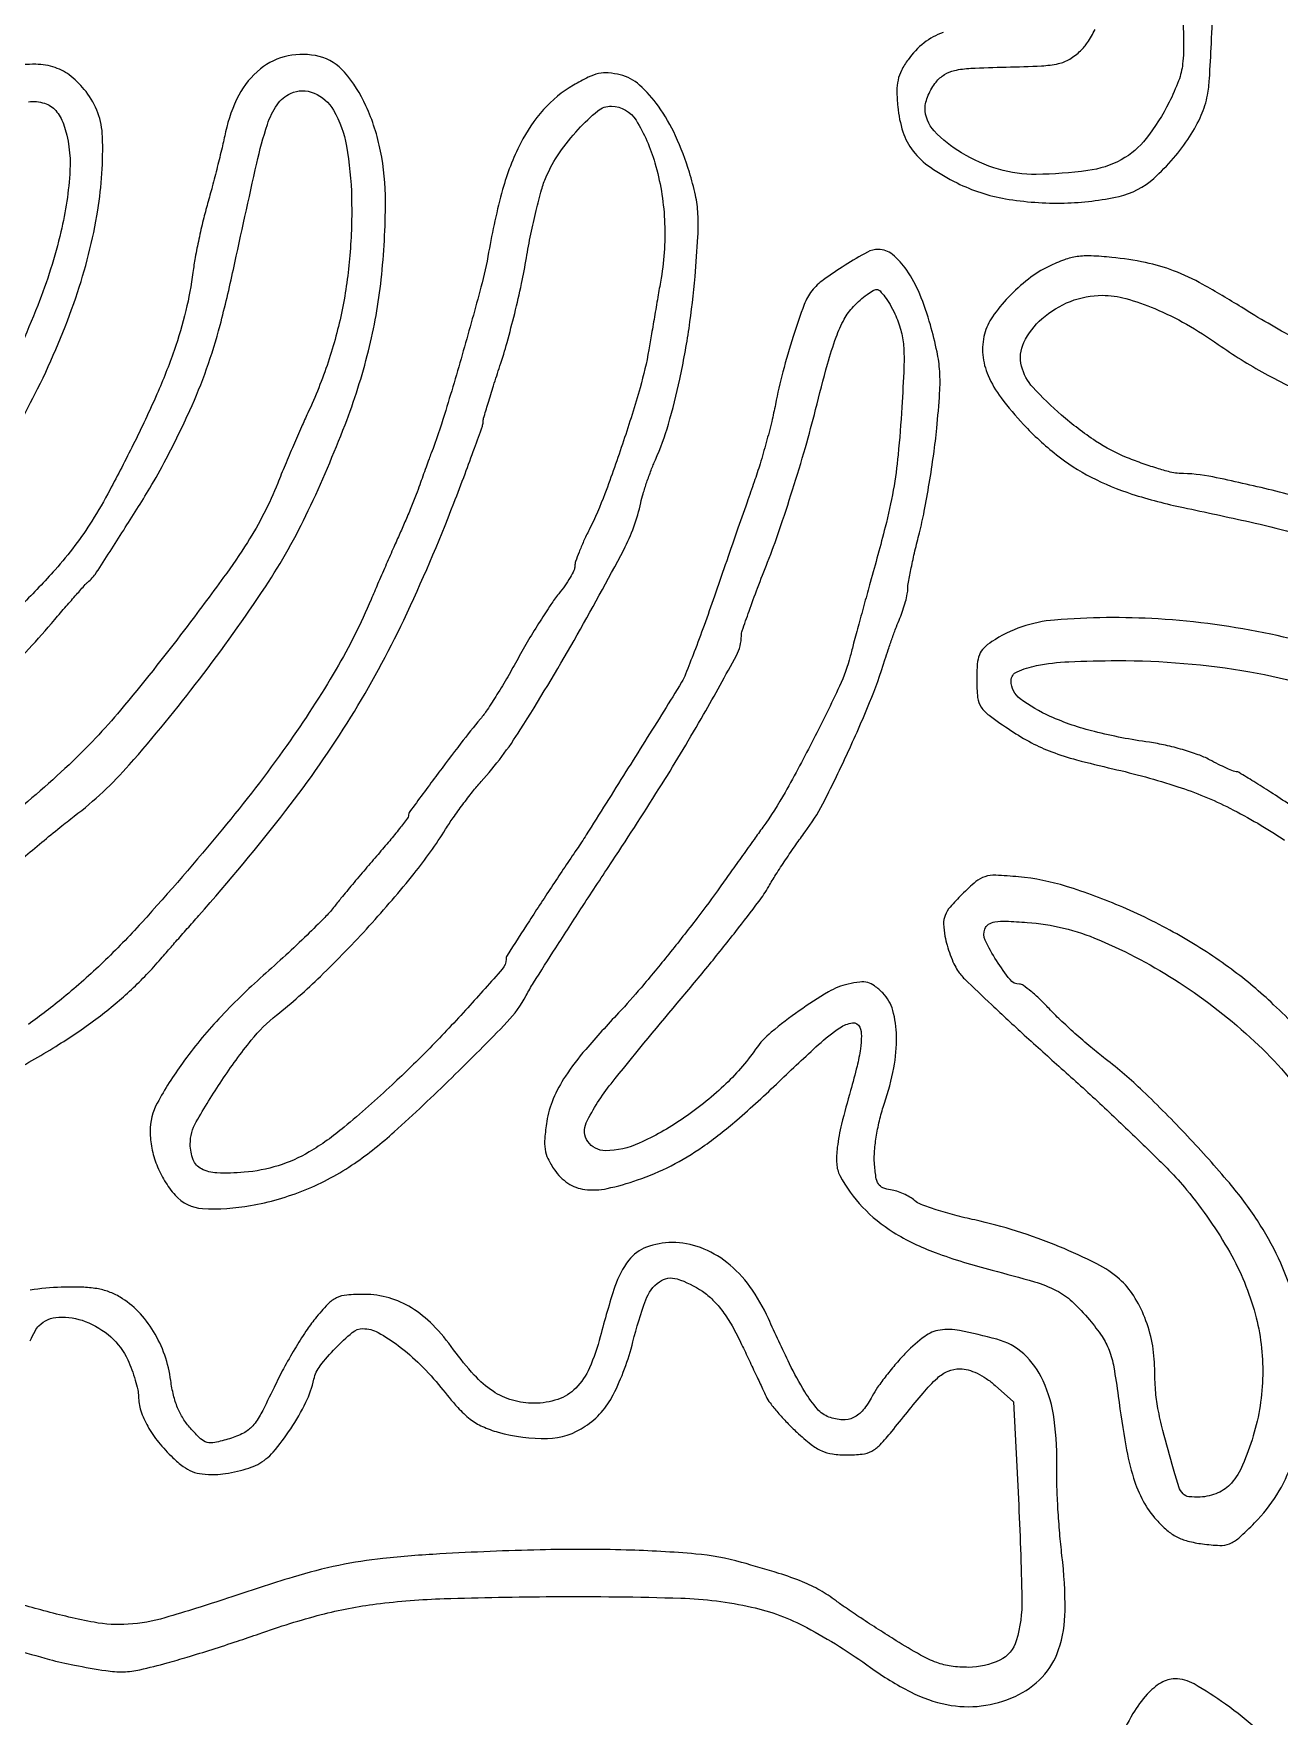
# Model space of a CAD drawing. Extents: x 0 to 2791, y 427 to 2463.
# Drawn here: x 1395.7 to 1612.7, y 1242.5 to 1535.6 of the extents above; entities that cross this region are included whole.
import ezdxf

# ---------------------------------------------------------------- set-up
doc = ezdxf.new("R2010")
doc.units = 0

msp = doc.modelspace()

# ---------------------------------------------------------------- linework, layer by layer
for points in [[(1595.724571, 1544.067277, -0.003174), (1596.037658, 1534.306787, -0.033341), (1595.874154, 1530.315166, -0.063732), (1595.168771, 1527.367538, -0.026561), (1593.51588, 1523.61893, -0.047725), (1589.529914, 1517.314255, -0.103961), (1585.190481, 1513.625967, -0.090955), (1579.346203, 1511.715962, -0.030716), (1570.377118, 1511.059611, -0.074782), (1563.811381, 1511.969133, -0.062914), (1557.37282, 1514.78743, -0.069853), (1552.574611, 1518.649638, -0.190656), (1551, 1522.628998, -0.067924), (1551.135442, 1523.621414, -0.032352), (1551.56115, 1524.840516, -0.03133), (1552.179083, 1526.077519, -0.038617), (1552.910297, 1527.139216, -0.080183), (1554.375827, 1528.451958, -0.090065), (1556.124169, 1529.172238, -0.041399), (1558.953111, 1529.537464, -0.005239), (1565.109802, 1529.754047, 0.005665), (1571.30998, 1529.977448, 0.041941), (1574.23826, 1530.363794, 0.081454), (1576.194011, 1531.139419, 0.056027), (1578.093413, 1532.589496, 0.057179), (1579.27711, 1534.016181, 0.020576), (1580.629201, 1536.286197, 0.020096)], [(1554.129633, 1535.749462, 0.088753), (1550.821294, 1533.976629, 0.070881), (1548.028458, 1531.039966, 0.035911), (1546.894393, 1529.177681, 0.065131), (1546.292041, 1527.502169, 0.056592), (1546.094631, 1525.572969, 0.021179), (1546.240167, 1522.852335, 0.054655), (1547.147381, 1518.488957, 0.086892), (1548.929479, 1515.128029, 0.077082), (1551.919243, 1512.308842, 0.034969), (1556.566279, 1509.571851, 0.073558), (1565.010302, 1506.815571, 0.048051), (1575.247697, 1506.070676, 0.049127), (1584.786793, 1507.236081, 0.129655), (1590.849516, 1510.374045, 0.030378), (1594.287955, 1513.887752, 0.035263), (1597.093415, 1517.629638, 0.038469), (1599.115949, 1521.367848, 0.059765), (1600.196838, 1524.86637, 0.029779), (1600.541328, 1527.706024, 0.003776), (1600.872066, 1533.866996, 0.004418), (1601.145069, 1541.194187, 0.003661)], [(1393.059299, 1467.326125, 0.010725), (1396.409564, 1473.710809, 0.032631), (1403.05001, 1489.569162, 0.042515), (1406.886043, 1504.82532, 0.048739), (1407.705484, 1517.620309, 0.159603), (1404.836284, 1525.481002, 0.055557), (1402.225332, 1528.13344, 0.088978), (1399.452012, 1529.665814, 0.079566), (1396.094999, 1530.236901, 0.036722), (1391.661361, 1529.954076, 0.083846)], [(1393.874815, 1391.997501, -0.003098), (1397.144486, 1394.734735, -0.003126), (1400.301819, 1397.311768, -0.006596), (1402.789738, 1399.263067, 0.049876), (1412.373582, 1408.219615, 0.016488), (1424.597873, 1423.134632, 0.0169), (1436.087083, 1439.234632, 0.036388), (1443.564136, 1452.5, 0.017989), (1449.955381, 1467.427173, 0.03103), (1454.031561, 1480.305829, 0.033859), (1456.25799, 1492.767337, 0.027284), (1457, 1506.355251, 0.048683), (1456.144837, 1515.117327, 0.058628), (1453.608842, 1522.988056, 0.069035), (1449.876518, 1528.85381, 0.156346), (1445.458177, 1531.599853, 0.113378), (1440.03159, 1531.709015, 0.118782), (1435.204894, 1529.4241, 0.102972), (1431.457532, 1524.855691, 0.068254), (1429.152997, 1518.452414, -0.006026), (1428.535247, 1515.705667, -0.003258), (1427.712159, 1512.339147, -0.003244), (1426.829267, 1508.92128, -0.005109), (1426.022365, 1506, 0.010299), (1425.256388, 1503.110342, 0.007004), (1424.499005, 1499.79375, 0.007059), (1423.857809, 1496.570859, 0.014056), (1423.45832, 1494, -0.028431), (1422.223808, 1487.325614, -0.023401), (1420.176293, 1480.376497, -0.020309), (1417.183464, 1472.749566, -0.012419), (1413.070876, 1464, -0.006182), (1408.982364, 1456.080885, -0.017408), (1405.865635, 1450.684641, -0.02275), (1402.908137, 1446.399208, -0.019957), (1399.44776, 1442.201997, -0.014094), (1393.748937, 1436.176778, -0.001185)], [(1619.444155, 1358.563228, 0.01937), (1611.725291, 1366.432491, 0.029256), (1604.371853, 1372.598799, 0.030883), (1595.463236, 1378.404618, 0.026574), (1585.457241, 1383.395702, 0.027567), (1575.618784, 1387.036609, 0.051367), (1567.290795, 1388.695989, 0.012101), (1563.314989, 1388.974079, 0.086968), (1561.414934, 1388.729787, 0.101907), (1559.841844, 1387.861228, 0.019453), (1557.431288, 1385.631288, 0.017089), (1555.378085, 1383.432724, 0.082752), (1554.485541, 1381.983199, 0.106142), (1554.223158, 1380.501792, 0.037331), (1554.463233, 1378.344294, 0.024325), (1554.835886, 1376.781529, 0.017941), (1555.393155, 1375.092016, 0.018219), (1556.037032, 1373.529681, 0.038192), (1556.670877, 1372.379552, 0.05608), (1557.889318, 1370.909499, 0.00258), (1562.603947, 1366.414877, 0.004263), (1568.28296, 1361.147333, 0.003042), (1574.726514, 1355.34345, -0.005181), (1581.444757, 1349.239888, -0.005352), (1587.962051, 1343.063347, -0.005181), (1593.493309, 1337.595583, -0.022779), (1596.570987, 1334.192705, -0.043078), (1604.083674, 1323.295974, -0.063486), (1608.504489, 1312.562584, -0.070223), (1609.827346, 1301.921588, -0.0697), (1608.160208, 1291.301542, -0.026269), (1606.321839, 1286.224531, -0.079094), (1604.377948, 1283.108731, -0.112482), (1602.001034, 1281.371603, -0.090052), (1598.903694, 1280.654611, -0.042658), (1596.974598, 1280.726801, -0.173132), (1595.940432, 1281.246324, -0.110177), (1595.213142, 1282.451611, -0.012639), (1594.276232, 1285.5, -0.003737), (1592.440791, 1292.251738, -0.01825), (1591.571185, 1296.113976, -0.027359), (1591.158764, 1299.262151, -0.016808), (1591.001895, 1303, 0.04554), (1590.54927, 1307.540972, 0.045859), (1589.282252, 1311.913911, 0.048524), (1587.340805, 1315.729827, 0.069764), (1584.881919, 1318.608459, 0.064144), (1580.930274, 1321.291447, 0.019967), (1574.392421, 1324.277348, 0.019988), (1566.911852, 1326.995431, 0.023905), (1559.668367, 1328.928159, -0.011215), (1556.164564, 1329.768443, -0.013829), (1552.940943, 1330.714497, -0.012238), (1550.297357, 1331.642473, -0.091982), (1549.168367, 1332.327714, 0.050234), (1548.348765, 1332.923516, 0.02858), (1547.255708, 1333.480201, 0.02828), (1546.079211, 1333.919502, 0.04132), (1545, 1334.158825, -0.065991), (1543.653182, 1334.527835, -0.158957), (1542.881575, 1335.197102, -0.100011), (1542.448621, 1336.414573, -0.017643), (1542.188166, 1338.838746, -0.039426), (1542.203352, 1340.989086, -0.020038), (1542.543286, 1343.673895, -0.019171), (1543.137975, 1346.543386, -0.020751), (1543.938166, 1349.282918, 0.034417), (1545.547628, 1355.410108, 0.051167), (1546.02266, 1360.93175, 0.062392), (1545.383681, 1365.431917, 0.130668), (1543.62302, 1368.467889, 0.034875), (1542.199208, 1369.705818, 0.098785), (1541.018736, 1370.27463, 0.091487), (1539.656924, 1370.369603, 0.027254), (1537.593167, 1370.021013, 0.07847), (1534.154092, 1368.653606, 0.019626), (1529.065082, 1365.360692, 0.020205), (1524.213529, 1361.642113, 0.066452), (1521.487938, 1358.679317, -0.051981), (1515.932457, 1352.279386, -0.039539), (1508.666344, 1346.487114, -0.040596), (1501.225043, 1342.297132, -0.10834), (1495.308893, 1341, -0.244442), (1492.251553, 1342.589674, -0.272895), (1491.991981, 1345.867918, -0.05554), (1496.301578, 1352.66958, -0.006364), (1507.842688, 1366.697085, 0.004146), (1513.139773, 1373.077461, 0.004953), (1518.021194, 1379.179769, 0.004295), (1522.037543, 1384.39554, 0.032146), (1523.75638, 1387, -0.011512), (1525.010539, 1389.082333, -0.005805), (1526.682343, 1391.652333, -0.005761), (1528.472114, 1394.269195, -0.00852), (1530.106762, 1396.51858, 0.04241), (1533.183237, 1401.418016, 0.010487), (1537.35611, 1409.948279, 0.011277), (1541.331901, 1419.060063, 0.022175), (1544.001731, 1426.5, -0.006754), (1544.576173, 1428.2707, -0.004466), (1545.281598, 1430.289654, -0.004494), (1546.002507, 1432.239972, -0.008696), (1546.619968, 1433.783927, 0.017586), (1547.148242, 1435.176157, 0.016096), (1547.594616, 1436.643537, 0.016344), (1547.907919, 1437.979026, 0.049477), (1548, 1438.907297, -0.045732), (1548.103078, 1440.031917, -0.005292), (1548.59036, 1442.520163, -0.006333), (1549.240172, 1445.472662, -0.00513), (1550.009736, 1448.62337, 0.014341), (1550.853248, 1452.375325, 0.006922), (1551.728324, 1457.222224, 0.006858), (1552.501733, 1462.303107, 0.009777), (1553.038063, 1466.835263, 0.008019), (1553.543305, 1472.967966, 0.031906), (1553.552252, 1476.742103, 0.037756), (1553.080182, 1480.168942, 0.014538), (1551.931116, 1484.835263, 0.030929), (1550.074742, 1490.213616, 0.052295), (1547.796797, 1494.396427, 0.068264), (1545.322172, 1497.109332, 0.175515), (1542.863041, 1498, 0.125883), (1540.952585, 1497.511267, 0.01415), (1537.054393, 1495.231465, 0.017183), (1533.28334, 1492.696392, 0.068701), (1531.277398, 1490.776802, 0.079799), (1529.941284, 1488.393436, 0.010323), (1528.036632, 1482.851596, 0.012811), (1526.22553, 1476.664645, 0.017476), (1524.933771, 1471, -0.012772), (1524.28093, 1468.007572, -0.006877), (1523.331842, 1464.353125, -0.006844), (1522.261615, 1460.652718, -0.010678), (1521.22879, 1457.5, 0.000605), (1519.982539, 1453.939864, 0.000206), (1518.18072, 1448.765761, 0.000205), (1516.195462, 1443.049784, 0.000236), (1514.306724, 1437.596208, -0.003467), (1512.505208, 1432.5012, -0.004526), (1510.782854, 1427.867144, -0.003384), (1509.280099, 1424.011814, -0.041417), (1508.576574, 1422.596208, -0.003536), (1505.487518, 1417.570091, -0.000473), (1498.890446, 1407.026608, -0.000251), (1491.963665, 1395.991743, -0.009249), (1490.332749, 1393.5, 0.003219), (1486.166984, 1387.299943, 0.003186), (1482.067037, 1381.025676, 0.000592), (1478.181084, 1374.979609, 0.143488), (1478, 1374.361591, -0.182028), (1477.350838, 1372.637542, -0.004046), (1471.338668, 1365.896672, -0.009694), (1464.716536, 1358.87048, -0.011428), (1458.173087, 1352.490488, -0.012859), (1449.797024, 1345.081981, -0.041164), (1443.717135, 1340.776485, -0.058525), (1438.305274, 1338.379288, -0.055046), (1432.37156, 1337.237627, -0.026785), (1427.65387, 1337.112384, -0.114411), (1424.946308, 1337.817736, -0.18191), (1423.505849, 1339.433071, -0.092348), (1423, 1342.148521, -0.13049), (1424.024133, 1346.005875, -0.017503), (1428.4833, 1353.213598, -0.021113), (1433.634698, 1360.260318, -0.057035), (1438.01927, 1364.627207, 0.025732), (1445.681599, 1371.35957, 0.015007), (1454.184687, 1380.155877, 0.015024), (1462.005623, 1389.284607, 0.030375), (1467.485989, 1397, -0.013133), (1468.80387, 1398.997761, -0.008002), (1470.459102, 1401.289939, -0.008018), (1472.173879, 1403.511038, -0.01405), (1473.672809, 1405.284897, 0.04157), (1480.490796, 1414.3172, 0.010896), (1489.854233, 1429.877359, 0.009399), (1498.51193, 1445.682977, 0.067242), (1501.476581, 1453.854283, -0.019538), (1501.884604, 1455.433556, -0.009192), (1502.528298, 1457.441049, -0.009093), (1503.280498, 1459.521973, -0.012647), (1504.034404, 1461.354283, 0.033142), (1506.282142, 1467.524031, 0.017603), (1508.278615, 1475.41166, 0.016497), (1509.879916, 1484.22579, 0.015689), (1510.928381, 1493.274993, 0.006005), (1511.427573, 1500.199894, 0.028458), (1511.439697, 1504.175154, 0.040331), (1510.996863, 1507.448459, 0.021124), (1509.949936, 1511.426666, 0.032357), (1507.531877, 1517.768624, 0.047113), (1504.544121, 1522.949376, 0.056533), (1501.251588, 1526.626925, 0.121933), (1497.911637, 1528.386879, 0.039004), (1495.822545, 1528.733303, 0.076009), (1494.14075, 1528.623216, 0.060718), (1492.334683, 1527.987638, 0.017608), (1489.730987, 1526.582499, 0.077685), (1484.534959, 1522.336235, 0.065373), (1480.517258, 1516.463937, 0.050708), (1477.415672, 1508.422984, 0.023603), (1474.977519, 1497.5, -0.022437), (1473.636767, 1491.426908, -0.004099), (1470.562417, 1480.333547, -0.004401), (1467.280814, 1469.229351, -0.017438), (1464.968141, 1462.5, 0.003651), (1464.590857, 1461.49337, 0.001323), (1464.069606, 1460.059375, 0.001312), (1463.50728, 1458.48661, 0.001563), (1462.985379, 1457, -0.009747), (1462.354466, 1455.2928, -0.003922), (1461.428932, 1452.984484, -0.003879), (1460.393051, 1450.513291, -0.004902), (1459.395058, 1448.245052, 0.002232), (1458.305356, 1445.803815, 0.001195), (1456.98016, 1442.779477, 0.00119), (1455.642545, 1439.686752, 0.00186), (1454.507631, 1437.01813, -0.033416), (1448.403148, 1424.856219, -0.021412), (1439.809212, 1411.589595, -0.018309), (1428.603213, 1396.978121, -0.011484), (1414.5, 1380.696659, -0.017192), (1407.815789, 1373.819618, -0.019525), (1400.943366, 1367.716363, -0.016042), (1394.792362, 1362.991018, -0.157017)], [(1390.187177, 1423.469879, 0.017804), (1399.381075, 1433.5, -0.001664), (1401.386814, 1435.835183, -0.002407), (1403.176105, 1437.884375, -0.001236), (1404.705621, 1439.610516, -0.039588), (1405.112048, 1440, 0.077052), (1406.626952, 1441.685929, 0.002705), (1411.395938, 1449.080418, 0.005491), (1415.948268, 1456.399655, 0.016756), (1418.814088, 1461.5, 0.01268), (1422.915069, 1469.923862, 0.02175), (1425.842659, 1477.165121, 0.021017), (1428.194415, 1484.803402, 0.01094), (1430.51369, 1494.5, -0.001786), (1434.580432, 1512.992558, -0.023535), (1436.428089, 1519.744753, -0.071791), (1438.127435, 1523.196371, -0.136447), (1440.479922, 1525.172806, -0.210126), (1444.560851, 1525.227091, -0.161716), (1447.94225, 1522.251916, -0.089758), (1450.219257, 1516.004818, -0.036919), (1451.092607, 1507, -0.025979), (1450.800647, 1496.958035, -0.029876), (1449.455701, 1487.465365, -0.030468), (1447.021414, 1478.365827, -0.029241), (1443.472266, 1469.5, 0.005958), (1442.367872, 1467.074868, 0.002623), (1440.96199, 1463.841722, 0.002595), (1439.506698, 1460.397081, 0.003482), (1438.225665, 1457.259053, -0.023105), (1435.825775, 1451.981972, -0.023303), (1432.955378, 1446.964287, -0.01608), (1428.803031, 1440.873582, -0.004638), (1422, 1431.732715, -0.011954), (1410.843441, 1417.736842, -0.029902), (1401.875502, 1408.23847, -0.021084), (1390.191983, 1398.15205, -0.003581)], [(1394.830816, 1523.720655, -0.104138), (1397.613826, 1523.455413, -0.140145), (1399.561553, 1522.176464, -0.094244), (1400.900074, 1519.856805, -0.098445), (1402.03591, 1511.748183, -0.044222), (1400.470108, 1501.060554, -0.035897), (1396.425335, 1488.240627, -0.020898), (1389.857133, 1473.5, -0.025654)], [(1391.703172, 1354.628007, 0.014825), (1400.067558, 1359.485951, 0.022923), (1406.95543, 1364.214994, 0.025657), (1412.766633, 1369.097787, 0.028106), (1417.862693, 1374.411458, -0.002463), (1418.795152, 1375.489255, -0.00048), (1420.487791, 1377.4226, -0.00051), (1422.465684, 1379.672764, -0.000472), (1424.5, 1381.97798, 0.015659), (1439.660482, 1400.246838, 0.026863), (1450.958643, 1416.49307, 0.027848), (1460.176758, 1433.436712, 0.018447), (1468.918983, 1453.790374, 0.002326), (1470.866214, 1458.899241, 0.003527), (1472.507451, 1463.361551, 0.001354), (1473.878778, 1467.205429, 0.085198), (1474, 1467.911677, -0.070797), (1474.096439, 1468.589358, -0.002385), (1474.864491, 1471.186965, -0.004467), (1475.815381, 1474.24804, -0.003094), (1476.942948, 1477.693103, 0.013282), (1478.190605, 1481.785288, 0.00731), (1479.50963, 1486.850474, 0.007283), (1480.698456, 1492.031183, 0.011576), (1481.547939, 1496.5, -0.009462), (1482.315102, 1500.630866, -0.00917), (1483.245318, 1504.773456, -0.009117), (1484.196598, 1508.386358, -0.03311), (1484.992319, 1510.622405, -0.04851), (1487.294896, 1514.787349, -0.035874), (1490.581172, 1518.904081, -0.033949), (1493.986349, 1522.124505, -0.180827), (1496.366362, 1522.944671, -0.253007), (1500.652812, 1520.481639, -0.068179), (1503.943234, 1513.063613, -0.057405), (1505.60765, 1503.169514, -0.055026), (1505.018068, 1493.009402, -0.000258), (1504.520219, 1490.081451, -0.000161), (1503.933738, 1486.649637, -0.000161), (1503.353279, 1483.2662, -0.000293), (1502.876126, 1480.5, -0.027559), (1501.357196, 1473.909061, -0.00966), (1498.475545, 1464.623913, -0.009698), (1495.228703, 1455.43472, -0.026613), (1492.47289, 1449.132959, 0.010286), (1491.526029, 1447.146969, 0.012575), (1490.726411, 1445.251326, 0.011108), (1490.133733, 1443.636753, 0.082586), (1490, 1442.832617, -0.111791), (1489.832085, 1442.090978, -0.020412), (1489.17026, 1440.838544, -0.02105), (1488.25674, 1439.410326, -0.017749), (1487.175353, 1437.977844, 0.022826), (1485.80467, 1436.123287, 0.007242), (1483.930287, 1433.239487, 0.007213), (1481.931429, 1429.960489, 0.007966), (1480.094845, 1426.731047, -0.006954), (1478.297937, 1423.556439, -0.007013), (1476.41833, 1420.441979, -0.006869), (1474.706231, 1417.775319, -0.027986), (1473.555366, 1416.231047, 0.010079), (1470.134061, 1411.967646, 0.004449), (1465.777168, 1406.202985, 0.00095), (1461.254295, 1400.082431, 0.159969), (1461, 1399.307944, -0.165989), (1460.867152, 1398.918798, -0.002772), (1459.44449, 1397.098906, -0.00681), (1457.734143, 1394.995362, -0.004434), (1455.704645, 1392.610902, 0.002285), (1453.497271, 1390.039921, 0.002082), (1451.243749, 1387.36833, 0.002082), (1449.249416, 1384.963658, 0.006753), (1447.954645, 1383.345114, -0.030146), (1446.433516, 1381.615964, -0.00525), (1443.338049, 1378.562682, -0.005686), (1439.622998, 1375.055208, -0.005069), (1435.685521, 1371.494762, 0.02408), (1427.967785, 1363.963544, 0.030506), (1421.638049, 1356.27057, 0.032895), (1417.253565, 1349.303975, 0.124629), (1416, 1344.352921, 0.049902), (1416.290841, 1341.446086, 0.043815), (1417.154808, 1338.519047, 0.043017), (1418.536502, 1335.734284, 0.044021), (1420.365157, 1333.25, 0.200978), (1425.140697, 1330.933715, 0.057693), (1433.51748, 1331.439691, 0.052248), (1443.030828, 1334.17516, 0.054841), (1451.605407, 1338.792442, 0.033215), (1458.534554, 1344.28138, 0.009413), (1468.555644, 1353.714204, 0.007154), (1478.208844, 1363.423633, 0.072863), (1481.513465, 1368.026039, -0.021744), (1482.783529, 1370.240502, -0.001496), (1486.662502, 1376.329684, -0.002131), (1491.341729, 1383.558851, -0.001599), (1496.551665, 1391.477797, 0.006684), (1505.175427, 1404.880545, 0.009598), (1512.424259, 1416.995893, 0.00615), (1518.133017, 1427.25743, 0.124484), (1519, 1430.685781, -0.083053), (1519.147826, 1431.569587, -0.002686), (1520.343876, 1434.985224, -0.0051), (1521.822019, 1439.004661, -0.003514), (1523.574896, 1443.528978, 0.012053), (1525.597843, 1449.027283, 0.005951), (1527.91507, 1456.101486, 0.005901), (1530.146771, 1463.503203, 0.008578), (1531.925636, 1470.087086, -0.005142), (1534.009513, 1478.0159, -0.021405), (1535.517408, 1482.721686, -0.03591), (1536.918, 1485.818918, -0.066976), (1538.537832, 1488.039488, -0.019514), (1539.711945, 1489.172964, -0.02407), (1540.894322, 1490.13035, -0.023533), (1541.941685, 1490.824732, -0.135416), (1542.576964, 1491, -0.205247), (1543.159386, 1490.750405, -0.03051), (1544.000792, 1489.751563, -0.030177), (1544.898373, 1488.377718, -0.0218), (1545.735023, 1486.75, -0.039178), (1546.769051, 1483.94236, -0.049974), (1547.24822, 1481.227429, -0.028948), (1547.311444, 1477.497893, -0.005103), (1546.953296, 1470.5, -0.008611), (1546.299877, 1462.199853, -0.020567), (1545.456418, 1456.077777, -0.018284), (1544.052455, 1449.636387, -0.005578), (1541.464991, 1440, 0.00109), (1540.470774, 1436.425666, 0.000978), (1539.455125, 1432.714894, 0.00098), (1538.556517, 1429.38052, 0.003075), (1537.971055, 1427.135809, -0.047336), (1536.102842, 1421.914091, -0.008601), (1531.574202, 1412.666715, -0.009651), (1526.616627, 1403.414455, -0.028484), (1522.736434, 1397.336038, 0.000736), (1521.200663, 1395.201233, 0.000348), (1519.225245, 1392.442699, 0.000345), (1517.161784, 1389.552771, 0.000487), (1515.328229, 1386.975776, -0.009204), (1511.254591, 1381.456697, -0.006045), (1506.37217, 1375.247458, -0.006069), (1501.524122, 1369.380231, -0.013011), (1497.614212, 1365, 0.010695), (1491.881575, 1358.637342, 0.031923), (1488.344684, 1353.96681, 0.046174), (1486.224964, 1350.012156, 0.060818), (1485.101856, 1346.0808, 0.01711), (1484.738495, 1343.131008, 0.061172), (1484.802687, 1341.235128, 0.074681), (1485.31319, 1339.614274, 0.034283), (1486.421827, 1337.690279, 0.098238), (1488.783081, 1335.337205, 0.116706), (1491.726944, 1334.244373, 0.083605), (1495.613715, 1334.414436, 0.030665), (1500.927253, 1335.895644, 0.034877), (1506.757232, 1338.380451, 0.033861), (1512.245906, 1341.672911, 0.027074), (1518.199606, 1346.314164, 0.011956), (1525.568145, 1353.044966, -0.005764), (1532.432544, 1359.472975, -0.036885), (1536.172716, 1362.419828, -0.111752), (1538.358773, 1363.270228, -0.351715), (1539.626535, 1362.530852, -0.093373), (1539.909724, 1360.976383, -0.034713), (1539.741654, 1358.751648, -0.024601), (1539.146365, 1355.721612, -0.008996), (1538.018008, 1351.5, 0.009493), (1536.453941, 1345.624834, 0.029322), (1535.708348, 1341.58642, 0.04427), (1535.605821, 1338.696179, 0.108839), (1536.169174, 1336.659436, 0.068299), (1540.110821, 1331.173784, 0.063846), (1545.46776, 1326.807777, 0.051444), (1552.766715, 1323.25027, 0.025171), (1562.663349, 1320.18467, -0.008292), (1570.058196, 1318.164798, -0.047104), (1573.84706, 1316.663042, -0.069601), (1576.598187, 1314.738255, -0.031088), (1579.646714, 1311.525538, -0.02501), (1581.826026, 1308.640959, -0.059351), (1583.062609, 1306.256641, -0.046378), (1583.86849, 1303.31262, -0.010635), (1584.656315, 1298.211518, 0.009768), (1585.975457, 1289.570906, 0.032163), (1587.319376, 1283.966119, 0.0482), (1588.996422, 1279.954518, 0.061051), (1591.310337, 1276.673572, 0.030627), (1593.134614, 1274.89268, 0.05805), (1594.831687, 1273.74119, 0.057399), (1596.761019, 1273.0028, 0.029291), (1599.311138, 1272.506321, 0.022716), (1602.340836, 1272.238119, 0.107019), (1604.051731, 1272.532434, 0.088628), (1605.642964, 1273.530892, 0.012922), (1608.412946, 1276.179559, 0.113057), (1614.960065, 1286.697388, 0.080834)], [(1615.474139, 1482.480626, -0.017313), (1606.113067, 1487.917643, 0.013448), (1599.393831, 1491.890027, 0.034976), (1594.305739, 1494.267426, 0.040955), (1589.426349, 1495.698641, 0.025344), (1583.51741, 1496.608462, 0.01568), (1579.954557, 1496.860919, 0.045497), (1577.489992, 1496.733761, 0.051768), (1575.270171, 1496.176575, 0.025373), (1572.58214, 1495.039763, 0.051963), (1568.992941, 1492.816063, 0.037933), (1565.508462, 1489.670431, 0.038842), (1562.727789, 1486.252749, 0.089068), (1561.356106, 1483.243427, 0.085181), (1561.065999, 1479.62747, 0.07955), (1561.979831, 1476.028488, 0.060233), (1564.259705, 1472.117172, 0.026004), (1568.15197, 1467.496698, 0.037691), (1573.875147, 1462.235227, 0.047232), (1579.928149, 1458.324183, 0.043196), (1587.037301, 1455.377635, 0.024943), (1596, 1453.024941, -0.00306), (1607.56208, 1450.52488, -0.011179), (1614.845531, 1448.731474, -0.013648)], [(1621.881109, 1453.237818, 0.010547), (1611.449358, 1456.029929, 0.009563), (1601.136935, 1458.35012, 0.047999), (1595.260521, 1458.976869, -0.06008), (1593.995855, 1459.142652, -0.010686), (1591.692986, 1459.784289, -0.01142), (1589.013025, 1460.660352, -0.010075), (1586.260521, 1461.69305, -0.052219), (1580.70714, 1464.608419, -0.031218), (1574.765297, 1469.127154, -0.029723), (1569.789916, 1473.971233, -0.121946), (1567.798915, 1477.644961, -0.17935), (1568.220028, 1481.801262, -0.098796), (1571.36433, 1485.912965, -0.086288), (1576.322655, 1488.945015, -0.094451), (1581.857641, 1490, -0.067792), (1585.975302, 1489.439134, -0.032406), (1591.027572, 1487.677258, -0.029227), (1596.531669, 1484.958691, -0.024031), (1602.066524, 1481.447924, 0.028162), (1610.187917, 1476.390044, 0.024361), (1619.222284, 1472.003815, 0.022321)], [(1628.236674, 1425.584511, 0.049689), (1611.244608, 1430.959923, 0.036237), (1591.603909, 1433.620602, 0.036166), (1573.576085, 1433.438608, 0.125057), (1562.621237, 1429.671395, 0.051047), (1561.239996, 1428.549761, 0.102684), (1560.471626, 1427.382325, 0.075799), (1560.101604, 1425.774039, 0.018709), (1560, 1423.059688, 0.025439), (1560.158841, 1419.939686, 0.12293), (1560.756906, 1418.282614, 0.088307), (1562.150626, 1416.837099, 0.009679), (1565.950213, 1414.192082, 0.025614), (1569.525997, 1412.060535, 0.031822), (1573.056428, 1410.472442, 0.024836), (1577.397461, 1409.08462, 0.008921), (1583.700213, 1407.529353, -0.022678), (1595.008771, 1404.406497, -0.038039), (1604.11826, 1400.653197, -0.031775), (1613.606316, 1395.088929, -0.011161)], [(1614.545434, 1401.25, 0.003653), (1611.190875, 1403.453692, 0.005583), (1608.246591, 1405.310937, 0.002201), (1605.704428, 1406.859738, 0.136536), (1605.20036, 1407, -0.099369), (1604.739712, 1407.092462, -0.007055), (1603.532868, 1407.617405, -0.009726), (1602.104144, 1408.296748, -0.007177), (1600.548869, 1409.101805, 0.036875), (1598.586118, 1409.974294, 0.01577), (1595.852671, 1410.85905, 0.015504), (1592.86704, 1411.622971, 0.019704), (1590.068616, 1412.132443, -0.025814), (1580.515742, 1413.99243, -0.043688), (1572.811888, 1416.641836, -0.055328), (1567.575303, 1419.703722, -0.237086), (1566, 1422.839202, -0.29534), (1567.029957, 1424.430786, -0.058447), (1570.429175, 1425.502169, -0.035541), (1576.026438, 1426.162981, -0.01104), (1584.5, 1426.369653, -0.043564), (1607.600382, 1424.406833, -0.060331), (1627.489113, 1418.420769, -0.063466)], [(1615.231146, 1315.204295, 0.07318), (1608.886541, 1328.848301, 0.030489), (1604.007033, 1335.370298, 0.012882), (1596.71888, 1343.529922, 0.012948), (1588.933393, 1351.388907, 0.027005), (1582.401136, 1357.005891, -0.010655), (1579.877201, 1359.036554, -0.007441), (1577.11536, 1361.428293, -0.00751), (1574.535031, 1363.801485, -0.015443), (1572.602466, 1365.75, 0.013826), (1570.99842, 1367.377776, 0.018705), (1569.456151, 1368.751563, 0.015902), (1568.121004, 1369.784524, 0.157964), (1567.45598, 1370, -0.227339), (1565.807923, 1370.790175, -0.028585), (1563.447251, 1374.100486, -0.029183), (1561.479058, 1377.669427, -0.205845), (1561.402309, 1379.606018, -0.154578), (1562.059354, 1380.430032, -0.109178), (1563.169478, 1380.865005, -0.049227), (1565.096875, 1380.976087, -0.008397), (1568.769638, 1380.764306, -0.081742), (1581.269688, 1377.738236, -0.04416), (1595.286905, 1370.281406, -0.042896), (1608.416072, 1360.030591, -0.056273), (1618.321492, 1348.5, 0.004767)], [(1392.195087, 1254.181181, 0.006581), (1398.452863, 1252.388582, 0.019295), (1402.821543, 1251.378384, 0.008455), (1408.305169, 1250.427216, 0.044967), (1411.338802, 1250.229864, 0.049361), (1414.235469, 1250.589587, 0.011468), (1419, 1251.781483, 0.00646), (1422.481551, 1252.786326, 0.003373), (1426.79375, 1254.123315, 0.003354), (1431.199715, 1255.554631, 0.005124), (1435, 1256.860827, -0.021353), (1445.799931, 1260.185174, -0.032567), (1455.42664, 1262.044537, -0.023621), (1467.218583, 1262.971551, -0.006183), (1486.194668, 1263.329358, -0.009384), (1508.442902, 1263.056107, -0.047176), (1520.777632, 1261.502026, -0.068181), (1530.4023, 1257.92572, -0.033523), (1541.5, 1250.984397, 0.038504), (1548.476821, 1246.716539, 0.068652), (1554.820613, 1244.508593, 0.08036), (1560.800706, 1244.284407, 0.07597), (1566.672043, 1245.938168, 0.096759), (1571.406805, 1249.312073, 0.109776), (1574.268692, 1254.085543, 0.07939), (1575.384505, 1260.87214, 0.029999), (1574.849879, 1270.5, -0.007724), (1574.461319, 1274.372457, -0.006122), (1574.157427, 1278.567589, -0.006194), (1573.971384, 1282.466473, -0.015349), (1573.958237, 1285.325833, 0.038815), (1573.503013, 1294.158238, 0.075272), (1571.558753, 1300.936247, 0.099346), (1568.184121, 1305.587546, 0.122622), (1563.5, 1308.153038, 0.01411), (1557.019353, 1309.662457, 0.086583), (1553.603142, 1309.757725, 0.123536), (1550.931257, 1308.6573, 0.041232), (1547.725767, 1305.85194, 0.014721), (1545.98226, 1303.942517, 0.012201), (1544.237992, 1301.812547, 0.012383), (1542.734583, 1299.780637, 0.032154), (1541.786547, 1298.227233, -0.048232), (1540.217683, 1295.832944, -0.111798), (1538.545755, 1294.50378, -0.127078), (1536.609847, 1294.118993, -0.072171), (1534.254604, 1294.598109, -0.13041), (1532.253393, 1295.979394, -0.039116), (1530.055746, 1298.99914, -0.025134), (1527.383681, 1303.882596, -0.007068), (1523.711589, 1311.75866, 0.05065), (1520.487416, 1317.346305, 0.069682), (1516.4826, 1321.528767, 0.078274), (1511.888792, 1324.108761, 0.089108), (1506.927626, 1325, 0.089621), (1502.485424, 1324.197323, 0.141261), (1499.3948, 1321.904882, 0.083027), (1496.978629, 1317.333971, 0.017307), (1494.410811, 1308.600986, -0.039309), (1492.549086, 1303.164697, -0.093628), (1490.164321, 1299.642997, -0.116065), (1487.018205, 1297.680374, -0.081846), (1482.889634, 1297, -0.070335), (1479.109184, 1297.534442, -0.076756), (1475.746488, 1299.093325, -0.061453), (1472.463262, 1301.915661, -0.027777), (1468.878262, 1306.326752, 0.036526), (1465.244848, 1310.641096, 0.06043), (1461.538489, 1313.62075, 0.069215), (1457.622194, 1315.361256, 0.068752), (1453.370462, 1315.97218, 0.021241), (1450.243391, 1315.856261, 0.094589), (1448.47987, 1315.371712, 0.089317), (1446.968945, 1314.258639, 0.017811), (1444.744659, 1311.733269, 0.026258), (1443.148128, 1309.561744, 0.010725), (1441.201737, 1306.457315, 0.010577), (1439.248709, 1303.02574, 0.013298), (1437.593296, 1299.764153, -0.009142), (1435.319011, 1295.189416, -0.058903), (1433.869911, 1293.059001, -0.096192), (1432.275874, 1291.811558, -0.045314), (1429.839751, 1290.833842, -0.01823), (1427.255005, 1290.161055, -0.120257), (1425.929149, 1290.18914, -0.1254), (1424.791536, 1290.825538, -0.020514), (1423.019487, 1292.65216, -0.042926), (1421.756719, 1294.336159, -0.041668), (1420.785709, 1296.227415, -0.038185), (1420.077552, 1298.402842, -0.026629), (1419.6022, 1300.941112, 0.051418), (1418.538233, 1305.392229, 0.052205), (1416.591877, 1309.508446, 0.054494), (1413.934023, 1312.969427, 0.068245), (1410.766083, 1315.483102, 0.045998), (1408.81035, 1316.409899, 0.045924), (1406.71709, 1316.964123, 0.035255), (1404.119135, 1317.215772, 0.013948), (1400.52883, 1317.209263, 0.031624), (1395.11711, 1316.704876, 0.130287)], [(1395.132837, 1307.89322, -0.017688), (1395.965085, 1309.587418, -0.073486), (1396.642194, 1310.499337, -0.188123), (1400.082833, 1312.009078, -0.102213), (1404.706277, 1311.252891, -0.089811), (1409.169666, 1308.547109, -0.105476), (1412.104894, 1304.575861, -0.018305), (1412.815128, 1302.846658, -0.01684), (1413.418743, 1301.021759, -0.017116), (1413.846066, 1299.358855, -0.051985), (1413.978038, 1298.20034, 0.077353), (1414.39008, 1295.709651, 0.04819), (1415.584895, 1292.995231, 0.042518), (1417.474807, 1290.208558, 0.032439), (1419.976832, 1287.5, 0.030163), (1421.769542, 1285.990473, 0.065675), (1423.337377, 1285.116814, 0.067147), (1425.055711, 1284.690603, 0.03278), (1427.316108, 1284.592209, 0.031697), (1429.154699, 1284.749623, 0.021355), (1431.223351, 1285.150653, 0.021551), (1433.199235, 1285.713022, 0.03941), (1434.742107, 1286.363808, 0.096502), (1437.422038, 1288.488507, 0.031062), (1440.489085, 1292.557221, 0.031675), (1443.13338, 1297.170188, 0.060316), (1444.544006, 1301.200358, -0.109788), (1445.614591, 1303.504827, -0.029077), (1448.281201, 1306.596339, -0.026322), (1451.225022, 1309.329389, -0.175689), (1453.074634, 1310, -0.126407), (1455.705192, 1309.324157, -0.035832), (1459.281085, 1307.008875, -0.03346), (1463.106683, 1303.699842, -0.029056), (1466.653546, 1299.757855, 0.013053), (1469.599179, 1296.265605, 0.04539), (1471.750686, 1294.248051, 0.060084), (1473.891967, 1292.957106, 0.037334), (1476.653546, 1291.955679, 0.074892), (1485.237862, 1290.887988, 0.142264), (1491.817214, 1292.983901, 0.128591), (1496.680214, 1298.484073, 0.055891), (1500.111762, 1307.697151, -0.025541), (1502.337484, 1314.996854, -0.149562), (1504.717864, 1318.167759, -0.239844), (1507.794066, 1318.661463, -0.071418), (1512.200373, 1316.509811, -0.047581), (1514.044573, 1314.981709, -0.036651), (1515.749879, 1312.99971, -0.031035), (1517.392018, 1310.466729, -0.018277), (1519.047667, 1307.259811, -0.000021), (1520.345624, 1304.502708, -0.000022), (1521.613786, 1301.808292, -0.000021), (1522.703274, 1299.492974, -0.000106), (1523.314136, 1298.193949, 0.052939), (1524.008684, 1297.048638, 0.014553), (1525.336445, 1295.406766, 0.014536), (1526.959149, 1293.623137, 0.014707), (1528.676634, 1291.943949, 0.018777), (1531.1533, 1289.827371, 0.061556), (1532.989028, 1288.710303, 0.072552), (1534.872652, 1288.171006, 0.033512), (1537.421192, 1288, 0.028789), (1540.039744, 1288.150898, 0.092791), (1541.699073, 1288.664512, 0.082255), (1543.167865, 1289.779634, 0.019603), (1545.193535, 1292.098172, -0.003411), (1550.662808, 1298.78317, -0.034108), (1553.152633, 1301.399033, -0.087237), (1555.013529, 1302.586188, -0.098775), (1557.087816, 1303, -0.06855), (1558.490475, 1302.806789, -0.041748), (1560.060327, 1302.220872, -0.038267), (1561.668213, 1301.306305, -0.033901), (1563.188352, 1300.123016), (1566.408256, 1297.246031), (1567.257607, 1280.373016, -0.007686), (1567.868842, 1262.878561, -0.076939), (1566.893802, 1255.646922, -0.210831), (1564.01634, 1252.252597, -0.113495), (1558.569148, 1251, -0.034475), (1555.547511, 1251.208592, -0.053937), (1553.021932, 1251.841698, -0.039788), (1550.196487, 1253.147506, -0.010924), (1545.974135, 1255.645918, -0.003576), (1542.892305, 1257.592272, -0.003488), (1539.812975, 1259.598454, -0.003439), (1537.132926, 1261.397875, -0.013039), (1535.495565, 1262.577305, 0.033313), (1532.696742, 1264.425889, 0.03263), (1529.658217, 1265.900689, 0.02204), (1525.547251, 1267.366752, 0.00617), (1519, 1269.293104, 0.046824), (1511.045501, 1270.742464, 0.014684), (1498.943765, 1271.436471, 0.012981), (1483.954679, 1271.465848, 0.00823), (1466.5, 1270.759263, 0.011929), (1456.554377, 1269.954161, 0.025157), (1448.906368, 1268.759654, 0.022455), (1440.895544, 1266.712971, 0.007733), (1429.506692, 1263.058445, -0.010987), (1418.576955, 1259.629529, -0.05339), (1412.190011, 1258.49797, -0.06381), (1406.24185, 1258.847988, -0.019841), (1397.5, 1260.857073, -0.004383), (1389.331639, 1263.155975, -0.008696)], [(1609.021873, 1240.0296, 0.026133), (1603.327551, 1244.576161, 0.023882), (1597.874737, 1248.100382, 0.132269), (1594.533525, 1249, 0.137734), (1592.113847, 1248.320567, 0.072031), (1589.683832, 1246.309651, 0.051286), (1587.212345, 1242.942594, 0.023209), (1584.661615, 1238.094153, 0.070426)]]:
    msp.add_lwpolyline(points, format="xyb")

doc.saveas('drawing.dxf')
